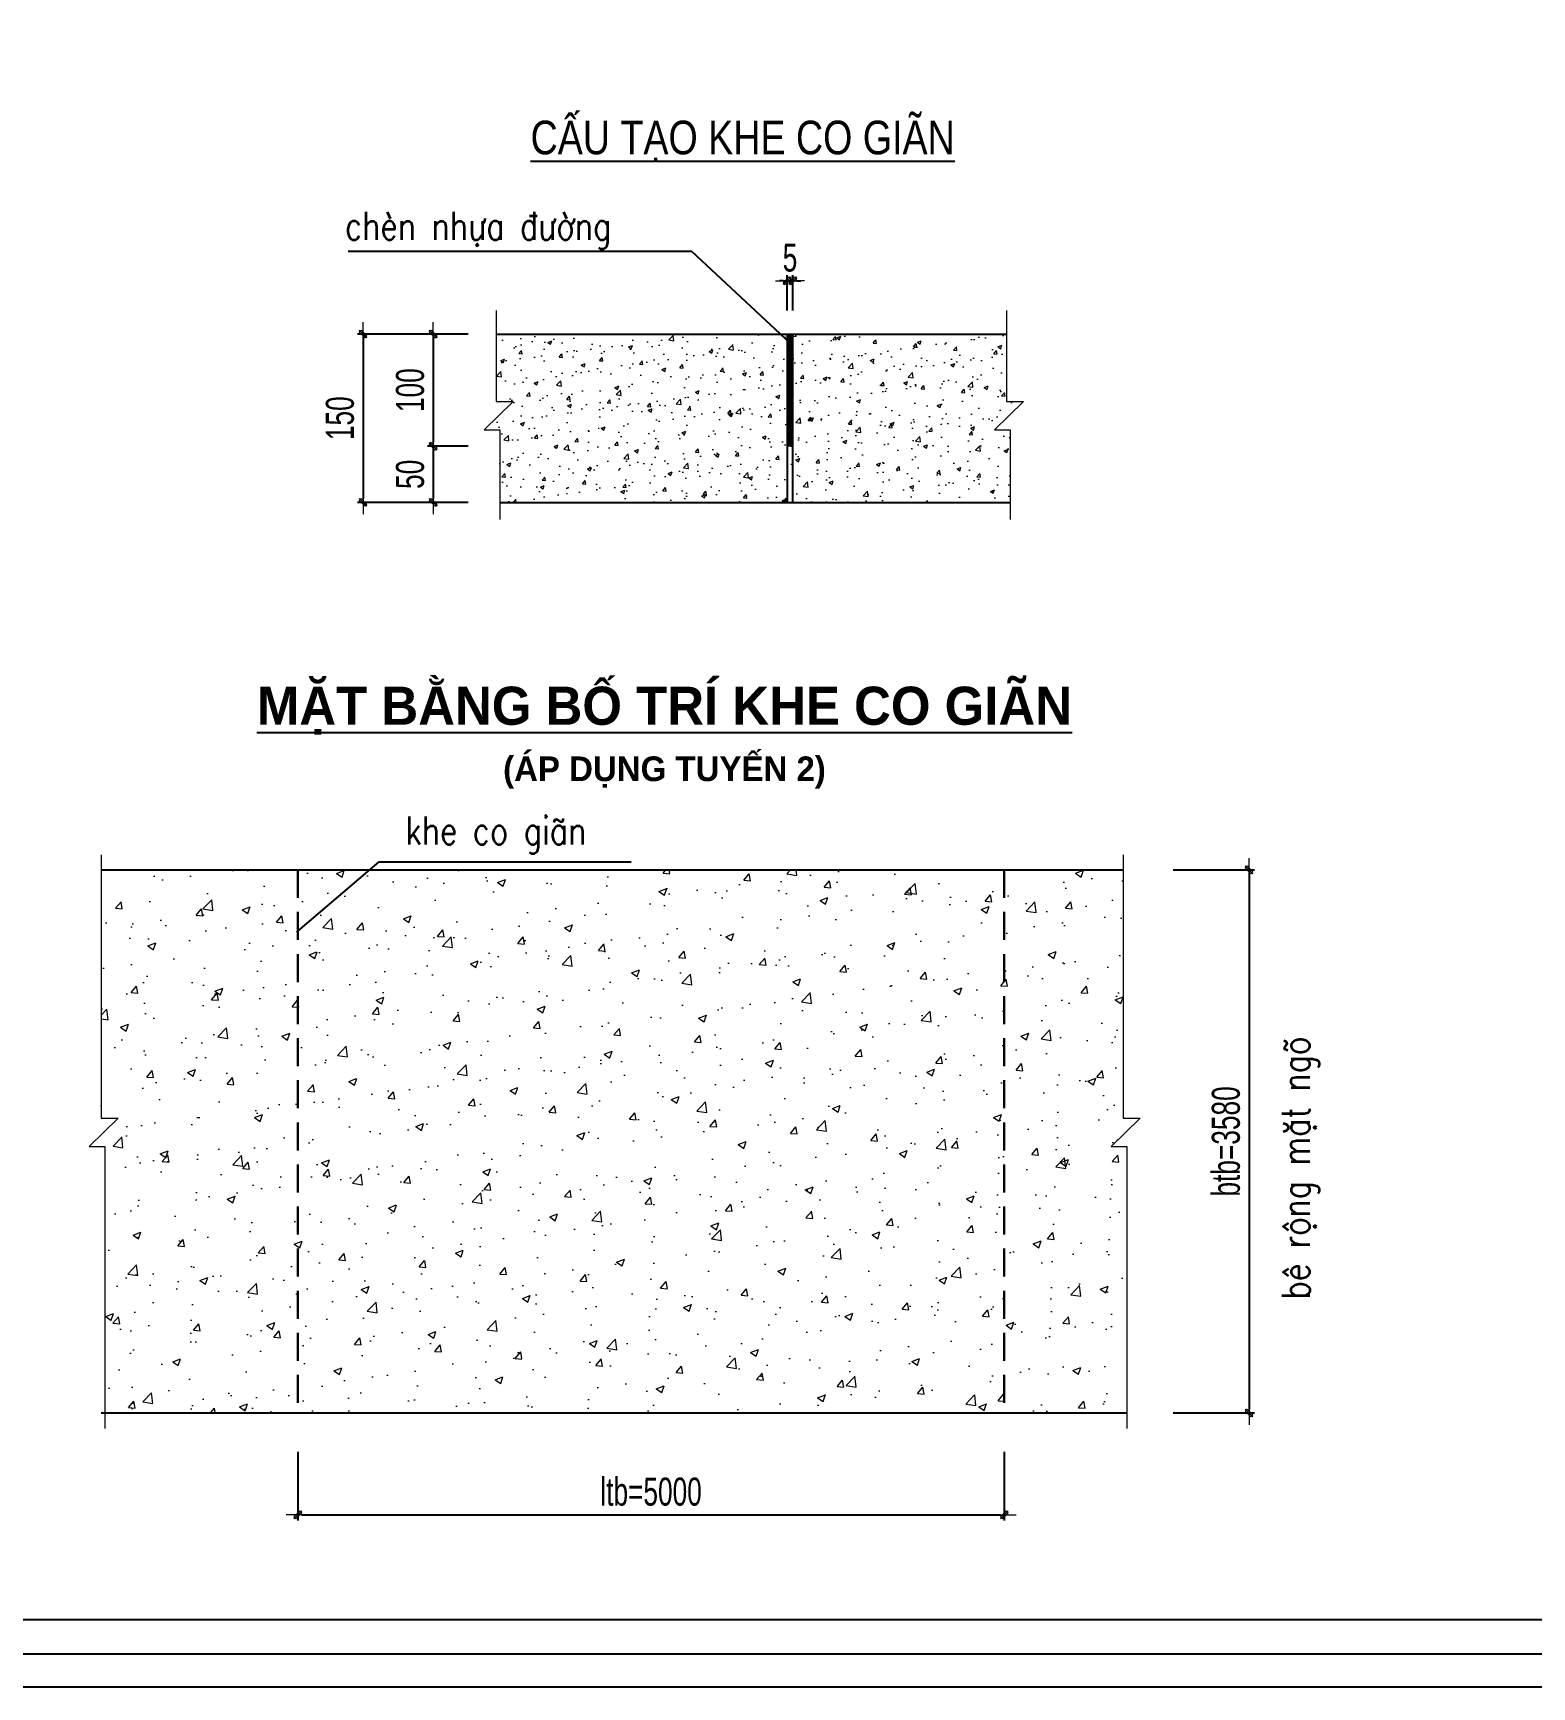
# Model space of a CAD drawing. Header units: millimetres. Extents: x -99113 to -65212, y 21211 to 34445.
# Drawn here: x -87245 to -84573, y 21211 to 24159 of the extents above; entities that cross this region are included whole.
import ezdxf
from ezdxf.enums import TextEntityAlignment as Align

# ---------------------------------------------------------------- set-up
doc = ezdxf.new("R2010")
doc.units = ezdxf.units.MM
doc.header["$MEASUREMENT"] = 0
doc.linetypes.add('HIDDEN', pattern=[0.375, 0.25, -0.125])
for name, color, linetype in [('ENTTNTHIETKE1', 2, 'Continuous'), ('KHUNGTEN', 5, 'Continuous'), ('thep', 2, 'Continuous')]:
    doc.layers.add(name, color=color, linetype=linetype)
for name, color, linetype, lineweight in [('HATCH', 252, 'Continuous', 9), ('LC Dim', 8, 'Continuous', 18), ('LC Hatch', 252, 'Continuous', 9), ('LC Net dam 1', 30, 'Continuous', 30), ('LC Net thay', 7, 'Continuous', 25), ('LC Text1', 3, 'Continuous', 20), ('LC Text2', 7, 'Continuous', 25)]:
    doc.layers.add(name, color=color, linetype=linetype, lineweight=lineweight)
doc.styles.add('A', font='', dxfattribs={"height": 2.2})
doc.styles.add('HOATBIF', font='hoatbif.shx', dxfattribs={"width": 0.7})
doc.styles.add('LC 1', font='')
doc.styles.add('LC 3', font='vnsimli.shx', dxfattribs={"width": 0.75})
doc.styles.add('T2', font='', dxfattribs={"width": 0.8})
doc.styles.get('A').set_extended_font_data('.VnArial NarrowH')
doc.styles.get('LC 1').set_extended_font_data('.VnAvantH', bold=True)
doc.styles.get('T2').set_extended_font_data('.VnArialH')
doc.dimstyles.new('1-100(1-25)', dxfattribs={"dimscale": 25, "dimtxt": 2.5, "dimasz": 0.35, "dimexe": 0.5, "dimexo": 0, "dimgap": 0.8, "dimtad": 1, "dimdec": 0, "dimzin": 0, "dimdsep": 46, "dimtxsty": 'HOATBIF', "dimblk1": 'DOT', "dimblk2": 'DOT', "dimsah": 1, "dimcen": -1, "dimdle": 1, "dimclrd": 256, "dimclre": 256, "dimclrt": 4, "dimadec": 3, "dimazin": 2, "dimtfac": 0.3333333333333333, "dimtdec": 0, "dimtix": 1, "dimtmove": 2, "dimatfit": 3, "dimldrblk": 'DOT', "dimfxl": 1, "dimtvp": 0.8333333333333331, "dimtolj": 1, "dimtzin": 0, "dimarcsym": 0})
doc.dimstyles.new('Kichthouc ao', dxfattribs={"dimscale": 0, "dimtxt": 2.2, "dimasz": 1, "dimexe": 0.1, "dimexo": 0.1, "dimgap": 0.5, "dimtad": 1, "dimdec": 0, "dimlfac": 100, "dimzin": 0, "dimdsep": 46, "dimtxsty": 'A', "dimblk": 'ARCHTICK', "dimcen": 0.09, "dimdle": 1, "dimclrd": 8, "dimclre": 8, "dimclrt": 3, "dimadec": 0, "dimazin": 0, "dimtfac": 1, "dimtdec": 0, "dimtofl": 0, "dimtmove": 0, "dimatfit": 3, "dimfxl": 1, "dimtolj": 1, "dimtzin": 0, "dimarcsym": 0})

# ---------------------------------------------------------------- blocks, each defined once
blk = doc.blocks.new('khung vpn')
at = {"layer": 'Defpoints'}
blk.add_line((52498.75819758818, -4235.275694307393), (52556.45964432618, -4235.275694307393), dxfattribs=at)
at = {"layer": 'KHUNGTEN'}
blk.add_lwpolyline([(52556.24304850244, -4234.884980830777), (52502.04792260095, -4234.884980830777), (52502.04792260095, -4195.662115130224), (52556.24304850244, -4195.662115130224)], close=True, dxfattribs=at)
at = {"layer": 'thep'}
blk.add_lwpolyline([(52555.83215303945, -4234.474085367845), (52502.45881806394, -4234.474085367845), (52502.45881806394, -4196.073010593269), (52555.83215303945, -4196.073010593269)], close=True, dxfattribs=at)
blk = doc.blocks.new('DOT')
at = {"layer": 'LC Dim'}
blk.add_line((-3, 0), (3, 0), dxfattribs=at)
at = {"layer": 'LC Dim', "color": 4}
blk.add_line((-1, -1), (1, 1), dxfattribs=at)
blk.add_lwpolyline([(0.5, 1), (-1, -0.5), (-0.5, -1), (1, 0.5)], close=True, dxfattribs=at)
blk = doc.blocks.new('*D41')
at = {"layer": 'Defpoints', "color": 0, "transparency": 16777216}
for p in [(-86772.80099717004, 21630.27342497338), (-85513.30099717004, 21630.27342497338), (-85513.30099717004, 21517.77342497338)]:
    blk.add_point(p, dxfattribs=at)
at = {"layer": 'LC Dim', "lineweight": -2, "transparency": 16777216}
for p, q in [((-86772.80099717004, 21630.27342497338), (-86772.80099717004, 21507.77342497338)), ((-85513.30099717004, 21630.27342497338), (-85513.30099717004, 21507.77342497338)), ((-86765.80099717004, 21517.77342497338), (-85520.30099717004, 21517.77342497338))]:
    blk.add_line(p, q, dxfattribs=at)
at = {"layer": 'LC Dim', "lineweight": -2, "transparency": 16777216, "xscale": 7, "yscale": 7, "zscale": 7, "rotation": 180}
blk.add_blockref('DOT', (-86772.80099717004, 21517.77342497338), dxfattribs=at)
at = {"layer": 'LC Dim', "lineweight": -2, "transparency": 16777216, "xscale": 7, "yscale": 7, "zscale": 7}
blk.add_blockref('DOT', (-85513.30099717004, 21517.77342497338), dxfattribs=at)
at = {"layer": 'LC Dim', "color": 4, "transparency": 16777216, "insert": (-86143.05099717004, 21558.77342497338), "char_height": 50, "attachment_point": 5, "style": 'HOATBIF'}
blk.add_mtext('\\A1;ltb=5000', dxfattribs=at)
blk = doc.blocks.new('_Dot')
at = {"color": 0, "linetype": 'ByBlock', "lineweight": -2}
blk.add_line((-0.5, 0), (-1, 0), dxfattribs=at)
at = {"color": 0, "linetype": 'ByBlock', "const_width": 0.5}
blk.add_lwpolyline([(-0.25, 0, 1), (0.25, 0, 1)], format="xyb", close=True, dxfattribs=at)
blk = doc.blocks.new('_ArchTick')
at = {"color": 0, "linetype": 'ByBlock', "const_width": 0.15}
blk.add_lwpolyline([(-0.5, -0.5), (0.5, 0.5)], dxfattribs=at)
blk = doc.blocks.new('*D42')
at = {"layer": 'Defpoints', "color": 0, "transparency": 16777216}
for p in [(-86469.24646789621, 23622.20794563505), (-86531.60464535555, 23422.20794563505), (-86469.24646789621, 23422.20794563505)]:
    blk.add_point(p, dxfattribs=at)
at = {"layer": 'LC Dim', "lineweight": -2, "transparency": 16777216}
for p, q in [((-86469.24646789621, 23622.20794563505), (-86541.60464535555, 23622.20794563505)), ((-86531.60464535555, 23615.20794563505), (-86531.60464535555, 23429.20794563505)), ((-86469.24646789621, 23422.20794563505), (-86541.60464535555, 23422.20794563505))]:
    blk.add_line(p, q, dxfattribs=at)
at = {"layer": 'LC Dim', "lineweight": -2, "transparency": 16777216, "xscale": 7, "yscale": 7, "zscale": 7}
for p, rotation in [((-86531.60464535555, 23622.20794563505), 90), ((-86531.60464535555, 23422.20794563505), 270)]:
    blk.add_blockref('DOT', p, dxfattribs=dict(at, rotation=rotation))
at = {"layer": 'LC Dim', "color": 4, "transparency": 16777216, "insert": (-86572.60464535553, 23522.20794563507), "char_height": 50, "attachment_point": 5, "rotation": 90, "style": 'HOATBIF'}
blk.add_mtext('\\A1;100', dxfattribs=at)
blk = doc.blocks.new('*D43')
at = {"layer": 'Defpoints', "color": 0, "transparency": 16777216}
for p in [(-86469.24646789621, 23422.20794563505), (-86531.6046453556, 23322.20794563505), (-86469.24646789621, 23322.20794563505)]:
    blk.add_point(p, dxfattribs=at)
at = {"layer": 'LC Dim', "lineweight": -2, "transparency": 16777216}
for p, q in [((-86469.24646789621, 23422.20794563505), (-86541.6046453556, 23422.20794563505)), ((-86531.6046453556, 23415.20794563505), (-86531.6046453556, 23329.20794563505)), ((-86469.24646789621, 23322.20794563505), (-86541.6046453556, 23322.20794563505))]:
    blk.add_line(p, q, dxfattribs=at)
at = {"layer": 'LC Dim', "lineweight": -2, "transparency": 16777216, "xscale": 7, "yscale": 7, "zscale": 7}
for p, rotation in [((-86531.6046453556, 23422.20794563505), 90), ((-86531.6046453556, 23322.20794563505), 270)]:
    blk.add_blockref('DOT', p, dxfattribs=dict(at, rotation=rotation))
at = {"layer": 'LC Dim', "color": 4, "transparency": 16777216, "insert": (-86572.60464535559, 23372.20794563507), "char_height": 50, "attachment_point": 5, "rotation": 90, "style": 'HOATBIF'}
blk.add_mtext('\\A1;50', dxfattribs=at)
blk = doc.blocks.new('*D44')
at = {"layer": 'Defpoints', "color": 0, "transparency": 16777216}
for p in [(-86469.24646789621, 23622.20794563505), (-86656.6046453556, 23322.20794563505), (-86469.24646789621, 23322.20794563505)]:
    blk.add_point(p, dxfattribs=at)
at = {"layer": 'LC Dim', "lineweight": -2, "transparency": 16777216}
for p, q in [((-86469.24646789621, 23622.20794563505), (-86666.6046453556, 23622.20794563505)), ((-86656.6046453556, 23615.20794563505), (-86656.6046453556, 23329.20794563505)), ((-86469.24646789621, 23322.20794563505), (-86666.6046453556, 23322.20794563505))]:
    blk.add_line(p, q, dxfattribs=at)
at = {"layer": 'LC Dim', "lineweight": -2, "transparency": 16777216, "xscale": 7, "yscale": 7, "zscale": 7}
for p, rotation in [((-86656.6046453556, 23622.20794563505), 90), ((-86656.6046453556, 23322.20794563505), 270)]:
    blk.add_blockref('DOT', p, dxfattribs=dict(at, rotation=rotation))
at = {"layer": 'LC Dim', "color": 4, "transparency": 16777216, "insert": (-86697.60464535559, 23472.20794563507), "char_height": 50, "attachment_point": 5, "rotation": 90, "style": 'HOATBIF'}
blk.add_mtext('\\A1;150', dxfattribs=at)
blk = doc.blocks.new('*D45')
at = {"layer": 'Defpoints', "color": 0, "transparency": 16777216}
for p in [(-85212.1591849893, 22667.27342497338), (-85212.1591849893, 21699.27342497338), (-85077.03040097744, 21699.27342497338)]:
    blk.add_point(p, dxfattribs=at)
at = {"layer": 'LC Dim', "lineweight": -2, "transparency": 16777216}
for p, q in [((-85212.1591849893, 22667.27342497338), (-85067.03040097744, 22667.27342497338)), ((-85077.03040097744, 22660.27342497338), (-85077.03040097744, 21706.27342497338)), ((-85212.1591849893, 21699.27342497338), (-85067.03040097744, 21699.27342497338))]:
    blk.add_line(p, q, dxfattribs=at)
at = {"layer": 'LC Dim', "lineweight": -2, "transparency": 16777216, "xscale": 7, "yscale": 7, "zscale": 7}
for p, rotation in [((-85077.03040097744, 22667.27342497338), 90), ((-85077.03040097744, 21699.27342497338), 270)]:
    blk.add_blockref('DOT', p, dxfattribs=dict(at, rotation=rotation))
at = {"layer": 'LC Dim', "color": 4, "transparency": 16777216, "insert": (-85118.03040097743, 22183.2734249734), "char_height": 50, "attachment_point": 5, "rotation": 90, "style": 'HOATBIF'}
blk.add_mtext('\\A1;btb=3580', dxfattribs=at)
blk = doc.blocks.new('TIEUDE2')
at = {"layer": 'LC Text2', "color": 7, "style": 'LC 1'}
blk.add_attdef('%%UTIªU§Ò', text='', height=3.5, dxfattribs=at).set_placement((0, 0), align=Align.BOTTOM_CENTER)
blk.add_attdef('TL', text='', height=2.2, dxfattribs=at).set_placement((0, -1.800000000000011), align=Align.TOP_CENTER)
blk = doc.blocks.new('*D40')
at = {"layer": 'Defpoints', "color": 0, "transparency": 16777216}
for p in [(-85890.34369232772, 23717.2416813106), (-85900.34369232772, 23664.21653252761), (-85890.34369232772, 23664.21653252761)]:
    blk.add_point(p, dxfattribs=at)
at = {"layer": 'LC Dim', "lineweight": -2, "transparency": 16777216}
for p, q in [((-85907.34369232772, 23717.2416813106), (-85914.34369232772, 23717.2416813106)), ((-85900.34369232772, 23664.21653252761), (-85900.34369232772, 23727.2416813106)), ((-85900.34369232772, 23717.2416813106), (-85890.34369232772, 23717.2416813106)), ((-85890.34369232772, 23664.21653252761), (-85890.34369232772, 23727.2416813106)), ((-85883.34369232772, 23717.2416813106), (-85876.34369232772, 23717.2416813106))]:
    blk.add_line(p, q, dxfattribs=at)
at = {"layer": 'LC Dim', "lineweight": -2, "transparency": 16777216, "xscale": 7, "yscale": 7, "zscale": 7}
blk.add_blockref('DOT', (-85900.34369232772, 23717.2416813106), dxfattribs=at)
at = {"layer": 'LC Dim', "lineweight": -2, "transparency": 16777216, "xscale": 7, "yscale": 7, "zscale": 7, "rotation": 180}
blk.add_blockref('DOT', (-85890.34369232772, 23717.2416813106), dxfattribs=at)
at = {"layer": 'LC Dim', "color": 4, "transparency": 16777216, "insert": (-85895.34369232772, 23758.2416813106), "char_height": 50, "attachment_point": 5, "style": 'HOATBIF'}
blk.add_mtext('\\A1;5', dxfattribs=at)

msp = doc.modelspace()

# ---------------------------------------------------------------- hatches: boundary and pattern name
at = {"layer": 'HATCH'}
h = msp.add_hatch(dxfattribs=at)
h.set_pattern_fill('ANSI31', color=256)
h.set_pattern_definition([(45, (13197.36945766299, 11323.17865800074), (-0.08838834764831845, 0.08838834764831845), [])])
h.paths.add_polyline_path([(-85890.34369232772, 23622.20794563505), (-85900.34369232772, 23622.20794563505), (-85900.34369232772, 23422.20794563505), (-85890.34369232772, 23422.20794563505)], flags=17)
h = msp.add_hatch(dxfattribs=at)
h.set_pattern_fill('AR-CONC', color=256, scale=20, style=0)
h.set_pattern_definition([(49.99999999999999, (-5432.700668512291, 8349.501129950411), (143.4520365201507, -12.55042699651902), [15, -165]), (355, (-5432.700668512291, 8349.501129950411), (-27.7502667226, 150.4384267400024), [12, -132]), (100.4514, (-5420.746332512295, 8348.455261950412), (115.7018763428043, 137.8879084121907), [12.748038, -140.2284224]), (46.18420000000001, (-5432.700668512291, 8389.501129950411), (213.4482097251289, -33.10380286580362), [22.5, -247.5]), (96.6356, (-5414.913319512285, 8386.742468550412), (186.9325411097407, 194.8235741800883), [19.1220576, -210.3426]), (351.1842, (-5432.700668512291, 8389.501129950411), (186.9323890267254, 194.8237201850649), [18, -198]), (21, (-5412.700668512291, 8379.501129950411), (119.3814104236923, -80.52377813306776), [15, -165]), (326.0000000000001, (-5412.700668512291, 8379.501129950411), (48.66306638431634, 145.0300090093706), [12, -132]), (71.4514, (-5402.752221912291, 8372.790808750411), (168.044525716298, 64.50609934199048), [12.748038, -140.2284224]), (37.50000000000001, (-5432.700668512291, 8349.501129950411), (2.431971063458134, 66.5787707662623), [0, -130.4, 0, -134, 0, -132.5]), (7.499999999999999, (-5432.700668512291, 8349.501129950411), (52.61390748842972, 78.88234237647205), [0, -76.39999999999999, 0, -127.4, 0, -50.5]), (327.5, (-5477.300668512296, 8349.501129950411), (106.7644872344818, -4.510974346875951), [0, -50, 0, -156, 0, -207]), (317.5, (-5497.300668512296, 8349.501129950411), (116.6372338684772, 20.02099646646354), [0, -65, 0, -103.6, 0, -147])])
h.paths.add_polyline_path([(-87123.80099717004, 22667.27342497338), (-87123.80099717004, 22224.89321068676), (-87093.44106055831, 22224.89321068676), (-87145.15407281148, 22174.39102362406), (-87116.98579400813, 22174.39102362406), (-87116.98579400813, 21699.27342497338), (-85294.83210270872, 21699.27342497338), (-85294.83210270872, 22174.39102362406), (-85323.00038151207, 22174.39102362406), (-85271.2873692589, 22224.89321068676), (-85301.64730587063, 22224.89321068676), (-85301.64730587063, 22667.27342497338)])
at = {"layer": 'LC Hatch'}
h = msp.add_hatch(dxfattribs=at)
h.set_pattern_fill('AR-CONC', color=256, scale=10)
h.set_pattern_definition([(49.99999999999999, (13197.36945766299, 11323.17865800074), (71.72601826007535, -6.275213498259511), [7.5, -82.5]), (355, (13197.36945766299, 11323.17865800074), (-13.8751333613, 75.21921337000119), [6, -66]), (100.4514, (13203.34662566299, 11322.65572400074), (57.85093817140216, 68.94395420609536), [6.374019000000001, -70.1142112]), (46.18420000000002, (13197.36945766299, 11343.17865800074), (106.7241048625644, -16.55190143290181), [11.24999999999999, -123.7499999999999]), (96.6356, (13206.26313216299, 11341.79932730074), (93.46627055487033, 97.41178709004417), [9.561028799999999, -105.1713]), (351.1842, (13197.36945766299, 11343.17865800074), (93.46619451336272, 97.41186009253246), [9, -99]), (21, (13207.36945766299, 11338.17865800074), (59.69070521184616, -40.26188906653388), [7.5, -82.5]), (326.0000000000001, (13207.36945766299, 11338.17865800074), (24.33153319215817, 72.5150045046853), [6, -66]), (71.4514, (13212.34368096299, 11334.82349740074), (84.02226285814899, 32.25304967099524), [6.374019000000001, -70.1142112]), (37.50000000000001, (13197.36945766299, 11323.17865800074), (1.215985531729067, 33.28938538313115), [0, -65.19999999999999, 0, -67, 0, -66.25]), (7.499999999999999, (13197.36945766299, 11323.17865800074), (26.30695374421486, 39.44117118823603), [0, -38.2, 0, -63.7, 0, -25.25]), (327.5, (13175.06945766299, 11323.17865800074), (53.3822436172409, -2.255487173437976), [0, -25, 0, -78, 0, -103.5]), (317.5, (13165.06945766299, 11323.17865800074), (58.31861693423862, 10.01049823323177), [0, -32.5, 0, -51.8, 0, -73.5])])
h.paths.add_polyline_path([(-85502.7833400829, 23322.20794563505), (-85502.78334008293, 23451.37387820386), (-85530.95161888626, 23451.37387820386), (-85479.2386066331, 23501.87606526662), (-85509.59854324482, 23501.87606526662), (-85509.5985432448, 23622.20794563505), (-85890.34369232772, 23622.20794563505), (-85890.34369232772, 23422.20794563505), (-85900.34369232772, 23422.20794563505), (-85900.34369232772, 23622.20794563505), (-86419.2757110043, 23622.20794563505), (-86419.2757110043, 23501.87606526662), (-86388.91577439258, 23501.87606526662), (-86440.62878664574, 23451.37387820386), (-86412.46050784239, 23451.37387820386), (-86412.46050784239, 23322.20794563505)])

# ---------------------------------------------------------------- linework, layer by layer
for p, q in [((-87123.80099717004, 22667.27342497338), (-85301.64730587063, 22667.27342497338)), ((-87123.80099717004, 21699.27342497338), (-85294.83210270872, 21699.27342497338))]:
    msp.add_line(p, q)
msp.add_lwpolyline([(-85900.34369232772, 23622.20794563505), (-85900.34369232772, 23322.20794563505), (-85890.34369232772, 23322.20794563505), (-85890.34369232772, 23622.20794563505)])
at = {"layer": 'LC Dim'}
for points in [[(-86419.2757110043, 23664.10120519991), (-86419.2757110043, 23501.87606526662), (-86388.91577439258, 23501.87606526662), (-86440.62878664574, 23451.37387820386), (-86412.46050784239, 23451.37387820386), (-86412.46050784239, 23291.57190809884)], [(-85509.59854324482, 23664.10120519991), (-85509.59854324482, 23501.87606526662), (-85479.2386066331, 23501.87606526662), (-85530.95161888626, 23451.37387820386), (-85502.78334008291, 23451.37387820386), (-85502.78334008291, 23291.57190809884)], [(-87123.80099717004, 22694.24516938686), (-87123.80099717004, 22224.89321068676), (-87093.44106055831, 22224.89321068676), (-87145.15407281148, 22174.39102362406), (-87116.98579400813, 22174.39102362406), (-87116.98579400813, 21671.70684635379)], [(-85301.64730587063, 22694.24516938686), (-85301.64730587063, 22224.89321068676), (-85271.2873692589, 22224.89321068676), (-85323.00038151207, 22174.39102362406), (-85294.83210270872, 22174.39102362406), (-85294.83210270872, 21671.70684635379)]]:
    msp.add_lwpolyline(points, dxfattribs=at)
at = {"layer": 'LC Net dam 1', "linetype": 'HIDDEN', "lineweight": 30, "ltscale": 200}
for points in [[(-86772.80099717004, 22667.27342497338), (-86772.80099717004, 21699.27342497338)], [(-85513.30099717004, 22667.27342497338), (-85513.30099717004, 21699.27342497338)]]:
    msp.add_lwpolyline(points, dxfattribs=at)
at = {"layer": 'LC Net thay'}
for p, q in [((-86419.2757110043, 23622.20794563505), (-85509.59854324482, 23622.20794563505)), ((-86412.46050784239, 23322.20794563505), (-85502.78334008291, 23322.20794563505))]:
    msp.add_line(p, q, dxfattribs=at)

# ---------------------------------------------------------------- block references
at = {"layer": 'ENTTNTHIETKE1', "color": 6, "xscale": 149.1392047566609, "yscale": 149.1392047566609, "zscale": 149.1392047566609, "rotation": 359.9992162948523}
msp.add_blockref('khung vpn', (-7921491.693245043, 652963.9101435675, 7.975109759606586e-05), dxfattribs=at)
at = {"layer": 'LC Text2'}
ref = msp.add_blockref('TIEUDE2', (-86119.21064723442, 22905.42266825167, -1.396973389444829e-06), dxfattribs=dict(at, xscale=20.00081018598456, yscale=20.00081018598456, zscale=20.00081018598456, rotation=359.999216292062))
ref.add_attrib('%%UTIªU§Ò', '%%UmÆt b»ng bè trÝ khe co gi·n', dxfattribs={"color": 7, "height": 67.92571154643359, "rotation": 359.9992162885283, "style": 'LC 1'}).set_placement((-86119.21064723442, 22905.42266825167, -1.426308270762052e-06), align=Align.BOTTOM_CENTER)
ref.add_attrib('TL', '(¸p dông tuyÕn 2)', dxfattribs={"color": 7, "height": 44.00178240919617, "rotation": 359.9992162885283, "style": 'LC 1'}).set_placement((-86119.21113965676, 22869.42120991139, -1.426308270761925e-06), align=Align.TOP_CENTER)

# ---------------------------------------------------------------- texts
at = {"layer": 'LC Text1', "color": 3, "style": 'LC 3', "width": 0.8}
for s, p in [('chÌn nhùa ®\xadêng', (-86689.06300336593, 23790.20553341573)), ('khe co gi·n', (-86580.98327296472, 22712.5735234426))]:
    msp.add_text(s, height=49.99999870346772, dxfattribs=at).set_placement(p)
msp.add_text('bª réng mÆt ngâ', height=49.99999870346772, rotation=90, dxfattribs=at).set_placement((-84968.75956980095, 21902.06844106066))
at = {"layer": 'LC Text2', "style": 'T2', "width": 0.8}
msp.add_text('%%UcÊu t¹o khe co gi·n', height=59.99999844416126, dxfattribs=at).set_placement((-86357.89893588306, 23942.53571550336))

# ---------------------------------------------------------------- dimensions: what is measured, and where the dimension line sits
at = {"layer": 'LC Dim'}
dim = msp.add_linear_dim(base=(-85890.34369232772, 23717.2416813106), p1=(-85900.34369232772, 23664.21653252761), p2=(-85890.34369232772, 23664.21653252761), dimstyle='1-100(1-25)', override={"dimscale": 20, "dimlfac": 0.5, "dimfxl": 2, "dimarcsym": 1}, dxfattribs=at)
dim.commit()
dim.dimension.update_dxf_attribs({"geometry": '*D40', "text_midpoint": (-85895.34369232772, 23758.2416813106)})
for base, p1, p2, picture, middle in [((-86656.6046453556, 23322.20794563505), (-86469.24646789618, 23622.20794563505), (-86469.24646789618, 23322.20794563505), '*D44', (-86697.60464535559, 23472.20794563507)), ((-86531.60464535555, 23422.20794563505), (-86469.24646789618, 23622.20794563505), (-86469.24646789618, 23422.20794563505), '*D42', (-86572.60464535553, 23522.20794563507)), ((-86531.6046453556, 23322.20794563505), (-86469.24646789618, 23422.20794563505), (-86469.24646789618, 23322.20794563505), '*D43', (-86572.60464535559, 23372.20794563507))]:
    dim = msp.add_linear_dim(base=base, p1=p1, p2=p2, angle=90, dimstyle='1-100(1-25)', override={"dimscale": 20, "dimlfac": 0.5, "dimfxl": 2, "dimarcsym": 1}, dxfattribs=at)
    dim.commit()
    dim.dimension.update_dxf_attribs({"geometry": picture, "text_midpoint": middle})
dim = msp.add_linear_dim(base=(-85077.03040097744, 21699.27342497338), p1=(-85212.15918498927, 22667.27342497338), p2=(-85212.15918498927, 21699.27342497338), angle=90, text='btb=3580', dimstyle='1-100(1-25)', override={"dimscale": 20, "dimfxl": 2, "dimarcsym": 1}, dxfattribs=at)
dim.commit()
dim.dimension.update_dxf_attribs({"geometry": '*D45', "text_midpoint": (-85118.03040097743, 22183.2734249734)})
dim = msp.add_linear_dim(base=(-85513.30099717004, 21517.77342497338), p1=(-86772.80099717004, 21630.27342497338), p2=(-85513.30099717004, 21630.27342497338), text='ltb=5000', dimstyle='1-100(1-25)', override={"dimscale": 20, "dimfxl": 2, "dimarcsym": 1}, dxfattribs=at)
dim.commit()
dim.dimension.update_dxf_attribs({"geometry": '*D41', "text_midpoint": (-86143.05099717004, 21558.77342497338)})

# ---------------------------------------------------------------- leaders
at = {"color": 2, "ltscale": 0.2}
for points in [[(-85894.83770266875, 23605.94755180674), (-86070.65428959746, 23769.35502223109), (-86683.18117664852, 23769.35502223109)], [(-86772.80099717004, 22558.07708572624), (-86627.80099717004, 22681.57708572624), (-86178.80099717004, 22681.57708572624)]]:
    msp.add_leader(points, dimstyle='Kichthouc ao', override={"dimscale": 1, "dimlfac": 1, "dimldrblk": 'Dot', "dimfxl": 1.5}, dxfattribs=at)

doc.saveas('drawing.dxf')
